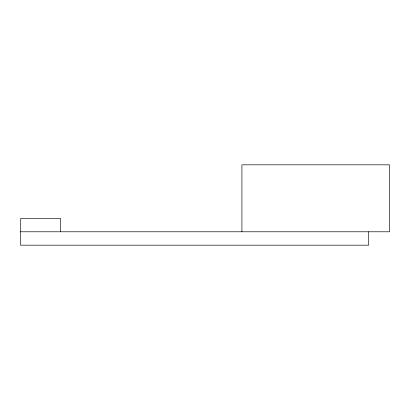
<?xml version="1.0" encoding="UTF-8"?>
<svg xmlns="http://www.w3.org/2000/svg" width="410" height="410" viewBox="0 0 410 410"><rect width="100%" height="100%" fill="white"/><g stroke="black" fill="none" stroke-linecap="round" stroke-linejoin="round"><path stroke-width="0.61" d="M368.698 231.783L368.698 245.175L20.5 245.175L20.5 231.783L389.5 231.783L389.5 164.825L241.91 164.825L241.91 231.783M60.46 231.783L60.46 218.392L20.715 218.392L20.715 231.783"/></g></svg>
